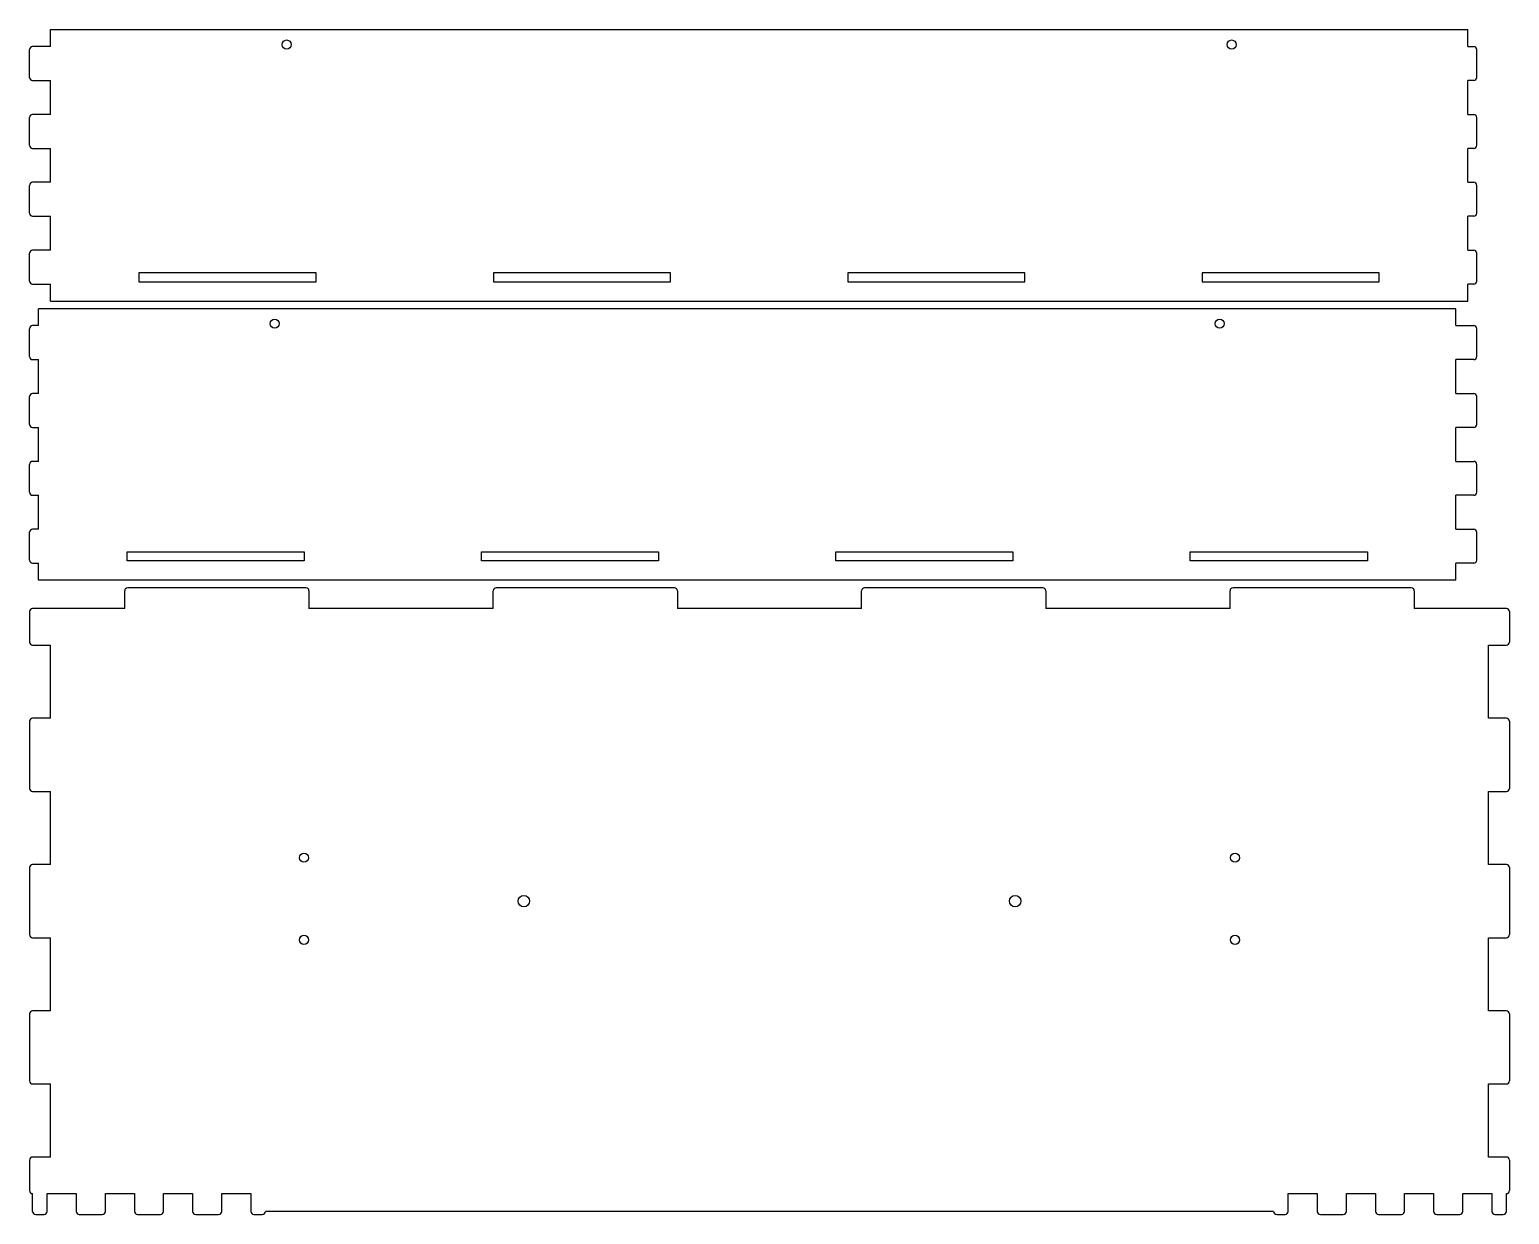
# Model space of a CAD drawing. Header units: millimetres. Extents: x 0 to 969, y 0 to 776.
import ezdxf

# ---------------------------------------------------------------- set-up
doc = ezdxf.new("R2010")
doc.units = ezdxf.units.MM
doc.layers.add('SheetCutProfiles', color=7, linetype='CONTINUOUS')

msp = doc.modelspace()

# ---------------------------------------------------------------- linework, layer by layer
at = {"layer": 'SheetCutProfiles'}
for p, q in [((13.6, 776), (942, 776)), ((13.6, 764.8875), (13.6, 776)), ((942, 764.8875), (942, 776)), ((0, 744.6625), (0, 762.8875)), ((13.6, 764.8875), (2, 764.8875)), ((942, 764.8875), (945.8, 764.8875)), ((947.8, 744.6625), (947.8, 762.8875)), ((2, 742.6625), (13.6, 742.6625)), ((13.6, 720.4375), (13.6, 742.6625)), ((942, 720.4375), (942, 742.6625)), ((945.8, 742.6625), (942, 742.6625)), ((0, 700.2125), (0, 718.4375)), ((13.6, 720.4375), (2, 720.4375)), ((942, 720.4375), (945.8, 720.4375)), ((947.8, 700.2125), (947.8, 718.4375)), ((2, 698.2125), (13.6, 698.2125)), ((13.6, 675.9875), (13.6, 698.2125)), ((942, 675.9875), (942, 698.2125)), ((945.8, 698.2125), (942, 698.2125)), ((0, 655.7625), (0, 673.9875)), ((13.6, 675.9875), (2, 675.9875)), ((942, 675.9875), (945.8, 675.9875)), ((947.8, 655.7625), (947.8, 673.9875)), ((2, 653.7625), (13.6, 653.7625)), ((13.6, 631.5375), (13.6, 653.7625)), ((942, 631.5375), (942, 653.7625)), ((945.8, 653.7625), (942, 653.7625)), ((13.6, 631.5375), (2, 631.5375)), ((942, 631.5375), (945.8, 631.5375)), ((0, 611.3125), (0, 629.5375)), ((947.8, 611.3125), (947.8, 629.5375)), ((187.675, 616.7), (71.625, 616.7)), ((71.625, 616.7), (71.625, 610.9)), ((71.625, 610.9), (187.675, 610.9)), ((187.675, 610.9), (187.675, 616.7)), ((419.775, 616.7), (303.725, 616.7)), ((303.725, 616.7), (303.725, 610.9)), ((303.725, 610.9), (419.775, 610.9)), ((419.775, 610.9), (419.775, 616.7)), ((651.875, 616.7), (535.825, 616.7)), ((535.825, 616.7), (535.825, 610.9)), ((535.825, 610.9), (651.875, 610.9)), ((651.875, 610.9), (651.875, 616.7)), ((883.975, 616.7), (767.925, 616.7)), ((767.925, 616.7), (767.925, 610.9)), ((767.925, 610.9), (883.975, 610.9)), ((883.975, 610.9), (883.975, 616.7)), ((2, 609.3125), (13.6, 609.3125)), ((13.6, 598.2), (13.6, 609.3125)), ((942, 598.2), (942, 609.3125)), ((945.8, 609.3125), (942, 609.3125)), ((5.8, 582.0875), (5.8, 593.2)), ((934.2, 593.2), (5.8, 593.2)), ((13.6, 598.2), (942, 598.2)), ((934.2, 582.0875), (934.2, 593.2)), ((5.8, 582.0875), (2, 582.0875)), ((934.2, 582.0875), (945.8, 582.0875)), ((0, 561.8625), (0, 580.0875)), ((947.8, 561.8625), (947.8, 580.0875)), ((2, 559.8625), (5.8, 559.8625)), ((5.8, 537.6375), (5.8, 559.8625)), ((945.8, 559.8625), (934.2, 559.8625)), ((934.2, 537.6375), (934.2, 559.8625)), ((0, 517.4125), (0, 535.6375)), ((5.8, 537.6375), (2, 537.6375)), ((934.2, 537.6375), (945.8, 537.6375)), ((947.8, 517.4125), (947.8, 535.6375)), ((2, 515.4125), (5.8, 515.4125)), ((5.8, 493.1875), (5.8, 515.4125)), ((945.8, 515.4125), (934.2, 515.4125)), ((934.2, 493.1875), (934.2, 515.4125)), ((0, 472.9625), (0, 491.1875)), ((5.8, 493.1875), (2, 493.1875)), ((934.2, 493.1875), (945.8, 493.1875)), ((947.8, 472.9625), (947.8, 491.1875)), ((2, 470.9625), (5.8, 470.9625)), ((5.8, 448.7375), (5.8, 470.9625)), ((945.8, 470.9625), (934.2, 470.9625)), ((934.2, 448.7375), (934.2, 470.9625)), ((0, 428.5125), (0, 446.7375)), ((5.8, 448.7375), (2, 448.7375)), ((934.2, 448.7375), (945.8, 448.7375)), ((947.8, 428.5125), (947.8, 446.7375)), ((2, 426.5125), (5.8, 426.5125)), ((5.8, 415.4), (5.8, 426.5125)), ((63.825, 433.9), (179.875, 433.9)), ((63.825, 428.1), (63.825, 433.9)), ((179.875, 428.1), (63.825, 428.1)), ((179.875, 433.9), (179.875, 428.1)), ((295.925, 433.9), (411.975, 433.9)), ((295.925, 428.1), (295.925, 433.9)), ((411.975, 428.1), (295.925, 428.1)), ((411.975, 433.9), (411.975, 428.1)), ((528.025, 433.9), (644.075, 433.9)), ((528.025, 428.1), (528.025, 433.9)), ((644.075, 428.1), (528.025, 428.1)), ((644.075, 433.9), (644.075, 428.1)), ((760.125, 433.9), (876.175, 433.9)), ((760.125, 428.1), (760.125, 433.9)), ((876.175, 428.1), (760.125, 428.1)), ((876.175, 433.9), (876.175, 428.1)), ((945.8, 426.5125), (934.2, 426.5125)), ((934.2, 415.4), (934.2, 426.5125)), ((934.2, 415.4), (5.8, 415.4)), ((62.325, 396.8), (62.325, 408.4)), ((180.975, 410.4), (64.325, 410.4)), ((182.975, 408.4), (182.975, 396.8)), ((303.625, 396.8), (303.625, 408.4)), ((422.275, 410.4), (305.625, 410.4)), ((424.275, 408.4), (424.275, 396.8)), ((544.925, 396.8), (544.925, 408.4)), ((663.575, 410.4), (546.925, 410.4)), ((665.575, 408.4), (665.575, 396.8)), ((786.225, 396.8), (786.225, 408.4)), ((904.875, 410.4), (788.225, 410.4)), ((906.875, 408.4), (906.875, 396.8)), ((0, 394.8), (0, 374.85)), ((62.325, 396.8), (2, 396.8)), ((303.625, 396.8), (182.975, 396.8)), ((544.925, 396.8), (424.275, 396.8)), ((786.225, 396.8), (665.575, 396.8)), ((967.2, 396.8), (906.875, 396.8)), ((969.2, 394.8), (969.2, 374.85)), ((2, 372.85), (13.6, 372.85)), ((13.6, 324.95), (13.6, 372.85)), ((955.6, 372.85), (967.2, 372.85)), ((955.6, 324.95), (955.6, 372.85)), ((0, 322.95), (0, 279.05)), ((13.6, 324.95), (2, 324.95)), ((967.2, 324.95), (955.6, 324.95)), ((969.2, 322.95), (969.2, 279.05)), ((2, 277.05), (13.6, 277.05)), ((13.6, 229.15), (13.6, 277.05)), ((955.6, 277.05), (967.2, 277.05)), ((955.6, 229.15), (955.6, 277.05)), ((0, 227.15), (0, 183.25)), ((13.6, 229.15), (2, 229.15)), ((967.2, 229.15), (955.6, 229.15)), ((969.2, 227.15), (969.2, 183.25)), ((2, 181.25), (13.6, 181.25)), ((13.6, 133.35), (13.6, 181.25)), ((955.6, 181.25), (967.2, 181.25)), ((955.6, 133.35), (955.6, 181.25)), ((0, 131.35), (0, 87.45)), ((13.6, 133.35), (2, 133.35)), ((967.2, 133.35), (955.6, 133.35)), ((969.2, 131.35), (969.2, 87.45)), ((2, 85.45), (13.6, 85.45)), ((13.6, 37.55), (13.6, 85.45)), ((955.6, 85.45), (967.2, 85.45)), ((955.6, 37.55), (955.6, 85.45)), ((0, 35.55), (0, 15.6)), ((13.6, 37.55), (2, 37.55)), ((967.2, 37.55), (955.6, 37.55)), ((969.2, 35.55), (969.2, 15.6)), ((2, 2), (2, 13.6)), ((11.525, 13.6), (30.575, 13.6)), ((11.525, 2), (11.525, 13.6)), ((30.575, 13.6), (30.575, 2)), ((49.625, 13.6), (68.675, 13.6)), ((49.625, 2), (49.625, 13.6)), ((68.675, 13.6), (68.675, 2)), ((87.725, 13.6), (106.775, 13.6)), ((87.725, 2), (87.725, 13.6)), ((106.775, 13.6), (106.775, 2)), ((125.825, 13.6), (144.875, 13.6)), ((125.825, 2), (125.825, 13.6)), ((144.875, 13.6), (144.875, 2)), ((824.325, 13.6), (843.375, 13.6)), ((824.325, 2), (824.325, 13.6)), ((843.375, 13.6), (843.375, 2)), ((862.425, 13.6), (881.475, 13.6)), ((862.425, 2), (862.425, 13.6)), ((881.475, 13.6), (881.475, 2)), ((900.525, 13.6), (919.575, 13.6)), ((900.525, 2), (900.525, 13.6)), ((919.575, 13.6), (919.575, 2)), ((938.625, 13.6), (957.675, 13.6)), ((938.625, 2), (938.625, 13.6)), ((957.675, 13.6), (957.675, 2)), ((967.2, 2), (967.2, 13.6)), ((4, 0), (9.525, 0)), ((32.575, 0), (47.625, 0)), ((70.675, 0), (85.725, 0)), ((108.775, 0), (123.825, 0)), ((146.875, 0), (152.4, 0)), ((814.8, 2), (154.4, 2)), ((816.8, 0), (822.325, 0)), ((845.375, 0), (860.425, 0)), ((883.475, 0), (898.525, 0)), ((921.575, 0), (936.625, 0)), ((959.675, 0), (965.2, 0))]:
    msp.add_line(p, q, dxfattribs=at)
for centre, radius in [((168.3333, 766.2), 3), ((787.2667, 766.2), 3), ((160.5333, 583.4), 3), ((779.4667, 583.4), 3), ((179.6667, 233.6), 3), ((789.5333, 233.6), 3), ((323.7333, 205.2), 3.75), ((645.4667, 205.2), 3.75), ((179.6667, 179.8), 3), ((789.5333, 179.8), 3)]:
    msp.add_circle(centre, radius, dxfattribs=at)
for centre, start, end in [((2, 762.8875), 90, 180), ((945.8, 762.8875), 0, 90), ((2, 744.6625), 180, -90), ((945.8, 744.6625), -90, 0), ((2, 718.4375), 90, 180), ((945.8, 718.4375), 0, 90), ((2, 700.2125), 180, -90), ((945.8, 700.2125), -90, 0), ((2, 673.9875), 90, 180), ((945.8, 673.9875), 0, 90), ((2, 655.7625), 180, -90), ((945.8, 655.7625), -90, 0), ((2, 629.5375), 90, 180), ((945.8, 629.5375), 0, 90), ((2, 611.3125), 180, -90), ((945.8, 611.3125), -90, 0), ((2, 580.0875), 90, 180), ((945.8, 580.0875), 0, 90), ((2, 561.8625), 180, -90), ((945.8, 561.8625), -90, 0), ((2, 535.6375), 90, 180), ((945.8, 535.6375), 0, 90), ((2, 517.4125), 180, -90), ((945.8, 517.4125), -90, 0), ((2, 491.1875), 90, 180), ((945.8, 491.1875), 0, 90), ((2, 472.9625), 180, -90), ((945.8, 472.9625), -90, 0), ((2, 446.7375), 90, 180), ((945.8, 446.7375), 0, 90), ((2, 428.5125), 180, -90), ((945.8, 428.5125), -90, 0), ((64.325, 408.4), 90, 180), ((180.975, 408.4), 0, 90), ((305.625, 408.4), 90, 180), ((422.275, 408.4), 0, 90), ((546.925, 408.4), 90, 180), ((663.575, 408.4), 0, 90), ((788.225, 408.4), 90, 180), ((904.875, 408.4), 0, 90), ((2, 394.8), 90, 180), ((967.2, 394.8), 0, 90), ((2, 374.85), 180, -90), ((967.2, 374.85), -90, 0), ((2, 322.95), 90, 180), ((967.2, 322.95), 0, 90), ((2, 279.05), 180, -90), ((967.2, 279.05), -90, 0), ((2, 227.15), 90, 180), ((967.2, 227.15), 0, 90), ((2, 183.25), 180, -90), ((967.2, 183.25), -90, 0), ((2, 131.35), 90, 180), ((967.2, 131.35), 0, 90), ((2, 87.45), 180, -90), ((967.2, 87.45), -90, 0), ((2, 35.55), 90, 180), ((967.2, 35.55), 0, 90), ((2, 15.6), 180, -90), ((967.2, 15.6), -90, 0), ((4, 2), -180, -90), ((9.525, 2), -90, 0), ((32.575, 2), -180, -90), ((47.625, 2), -90, 0), ((70.675, 2), -180, -90), ((85.725, 2), -90, 0), ((108.775, 2), -180, -90), ((123.825, 2), -90, 0), ((146.875, 2), -180, -90), ((152.4, 2), -90, 0), ((816.8, 2), -180, -90), ((822.325, 2), -90, 0), ((845.375, 2), -180, -90), ((860.425, 2), -90, 0), ((883.475, 2), -180, -90), ((898.525, 2), -90, 0), ((921.575, 2), -180, -90), ((936.625, 2), -90, 0), ((959.675, 2), -180, -90), ((965.2, 2), -90, 0)]:
    msp.add_arc(centre, 2, start, end, dxfattribs=at)

doc.saveas('drawing.dxf')
